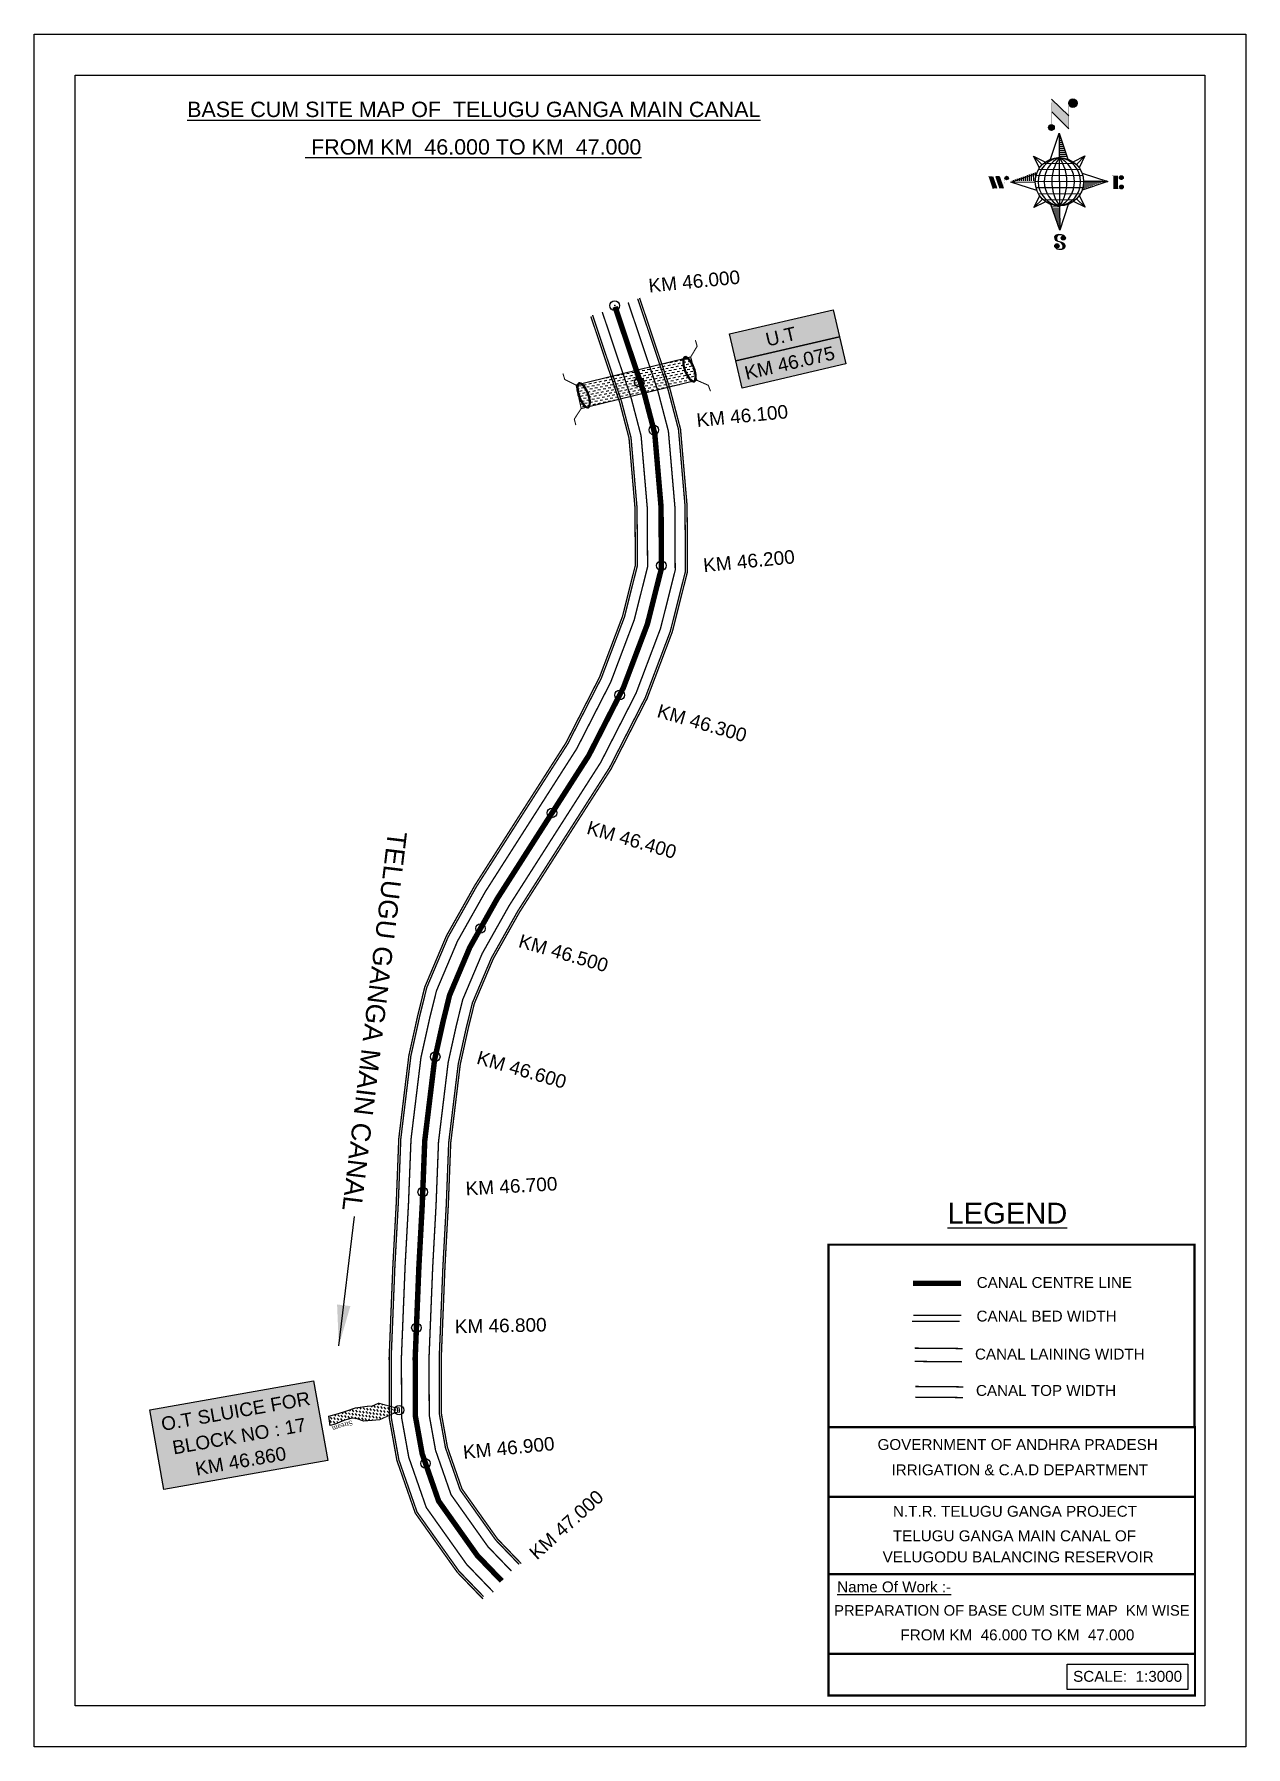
# Model space of a CAD drawing. Header units: inches. Extents: x 264011 to 264902, y 1722184 to 1723444.
import ezdxf

# ---------------------------------------------------------------- set-up
doc = ezdxf.new("R2010")
doc.units = ezdxf.units.IN
doc.header["$MEASUREMENT"] = 0
doc.header["$PDMODE"] = 32
doc.header["$PDSIZE"] = 7
doc.linetypes.add('ACAD_ISO02W100', pattern=[15, 12, -3])
for name, color, linetype in [('AQUADUCT', 1, 'Continuous'), ('bed with', 5, 'Continuous'), ('bord', 1, 'Continuous'), ('cahnige', 7, 'Continuous'), ('canal', 1, 'Continuous'), ('CARTTRACK', 30, 'ACAD_ISO02W100'), ('chainage', 7, 'Continuous'), ('FRAME 025', 7, 'Continuous'), ('laying', 4, 'Continuous'), ('lining', 4, 'Continuous'), ('OT', 7, 'Continuous'), ('STREAM', 4, 'Continuous'), ('Stu coo', 3, 'Continuous'), ('TEXT', 7, 'Continuous'), ('top of bund', 1, 'Continuous'), ('UT', 173, 'ACAD_ISO02W100'), ('V', 6, 'Continuous'), ('ZSTU', 7, 'Continuous')]:
    doc.layers.add(name, color=color, linetype=linetype)
doc.styles.add('5mm', font='times.ttf', dxfattribs={"height": 3})
doc.styles.get("Standard").update_dxf_attribs({"font": 'arial.ttf'})
doc.dimstyles.get("Standard").update_dxf_attribs({"dimtxt": 0.18, "dimasz": 0.18, "dimexe": 0.18, "dimexo": 0.0625, "dimgap": 0.09, "dimtad": 0, "dimtih": 1, "dimtoh": 1, "dimdec": 4, "dimzin": 0, "dimdsep": 46, "dimtxsty": 'Standard', "dimcen": 0.09, "dimadec": 0, "dimazin": 0, "dimtfac": 1, "dimtdec": 4, "dimtofl": 0, "dimtmove": 0, "dimatfit": 3, "dimfxl": 1, "dimtolj": 1, "dimtzin": 0, "dimarcsym": 0})
pattern_1 = [(267.2971131487395, (-8720374.9383359, 50637915.13839893), (10.53672553373347, -0.4974314379093613), [])]
pattern_2 = [(357.2971131487395, (-8720374.9383359, 50637915.13839893), (0.4974314379093601, 10.53672553373348), [])]

# ---------------------------------------------------------------- blocks, each defined once
blk = doc.blocks.new('GGF')
at = {"layer": 'STREAM'}
h = blk.add_hatch(dxfattribs=at)
h.set_pattern_fill('DASH', color=256, scale=10, angle=-6.082734917303942, style=0)
h.set_pattern_definition([(353.9172650826961, (-115347.3726237068, 1016.387648081312), (1.375417949938526, 1.110506849590268), [1.25, -1.25])])
h.paths.add_polyline_path([(406186.8358267642, 1485623.894007653), (406186.3350356966, 1485618.16585714), (406185.8342446289, 1485612.437706626), (406242.6024607782, 1485608.895201602), (406242.8636284556, 1485614.639267362), (406243.1247961327, 1485620.383333121)])
at = {"layer": 'laying', "linetype": 'ByBlock', "extrusion": (0, 0, -1)}
for centre in [(406188.8340515448, 1485618.100544371), (406240.8092758137, 1485614.964376942)]:
    blk.add_ellipse(centre, major_axis=(0.4022038884711088, -6.365555352701567), ratio=0.3887167828476952, dxfattribs=at)
at = {"layer": 'laying', "linetype": 'ByBlock'}
for points in [[(406189.2044231551, 1485612.238788546), (406189.1301593552, 1485612.234096231), (406189.0528622998, 1485612.245618227), (406188.8631006061, 1485612.324588027), (406188.7519765225, 1485612.394145026), (406188.5122836892, 1485612.610022701), (406188.3845252309, 1485612.755754402), (406187.9901122551, 1485613.318903608), (406187.7273521348, 1485613.85898441), (406187.2895556467, 1485615.151754198), (406187.1131680161, 1485615.903753204), (406186.8806331598, 1485617.489787864), (406186.8243655579, 1485618.323341603), (406186.8412834518, 1485619.932858505), (406186.9146281564, 1485620.708349793), (406187.1740924141, 1485622.067517512), (406187.3614922329, 1485622.65073727), (406187.7140922088, 1485623.356040432), (406187.8630650354, 1485623.567618286), (406188.1141012118, 1485623.821781273), (406188.2175726035, 1485623.889167762), (406188.3951326545, 1485623.961233407), (406188.4694103668, 1485623.970225642), (406188.6399464445, 1485623.94807565), (406188.7398646418, 1485623.913414563), (406188.9754422541, 1485623.761023998), (406189.1085637353, 1485623.642922326), (406189.3815283708, 1485623.318037364), (406189.5211763898, 1485623.111945711), (406189.9516964495, 1485622.33059618), (406190.2214699374, 1485621.608086816), (406190.6248590543, 1485619.961048005), (406190.7595287117, 1485619.037350996), (406190.8632364098, 1485617.186895084), (406190.8321935693, 1485616.26108243), (406190.6143732872, 1485614.607066808), (406190.4262052957, 1485613.879561222), (406190.055177624, 1485613.01905299), (406189.9016287614, 1485612.765040143), (406189.6325239488, 1485612.445281366), (406189.5169377527, 1485612.35368761), (406189.3392356181, 1485612.260876767), (406189.2716159608, 1485612.243034084), (406189.2044231551, 1485612.238788546)], [(406241.179647424, 1485609.102621116), (406241.1053836241, 1485609.097928802), (406241.0280865688, 1485609.109450798), (406240.838324875, 1485609.188420597), (406240.7272007914, 1485609.257977597), (406240.4875079581, 1485609.473855271), (406240.3597494998, 1485609.619586973), (406239.965336524, 1485610.182736179), (406239.7025764037, 1485610.722816981), (406239.2647799156, 1485612.015586769), (406239.088392285, 1485612.767585774), (406238.8558574287, 1485614.353620435), (406238.7995898268, 1485615.187174174), (406238.8165077207, 1485616.796691076), (406238.8898524253, 1485617.572182364), (406239.149316683, 1485618.931350083), (406239.3367165019, 1485619.514569841), (406239.6893164777, 1485620.219873002), (406239.8382893043, 1485620.431450857), (406240.0893254807, 1485620.685613844), (406240.1927968724, 1485620.753000333), (406240.3703569234, 1485620.825065977), (406240.4446346357, 1485620.834058213), (406240.6151707135, 1485620.811908221), (406240.7150889107, 1485620.777247134), (406240.950666523, 1485620.624856569), (406241.0837880042, 1485620.506754897), (406241.3567526398, 1485620.181869935), (406241.4964006587, 1485619.975778282), (406241.9269207185, 1485619.194428751), (406242.1966942063, 1485618.471919387), (406242.6000833233, 1485616.824880576), (406242.7347529806, 1485615.901183567), (406242.8384606787, 1485614.050727655), (406242.8074178382, 1485613.124915001), (406242.5895975561, 1485611.470899379), (406242.4014295646, 1485610.743393793), (406242.0304018929, 1485609.882885561), (406241.8768530303, 1485609.628872714), (406241.6077482177, 1485609.309113937), (406241.4921620216, 1485609.21752018), (406241.314459887, 1485609.124709338), (406241.2468402297, 1485609.106866655), (406241.179647424, 1485609.102621116)]]:
    blk.add_open_spline(points, degree=3, knots=[0, 0, 0, 0, 0.1890722348827286, 0.1890722348827286, 0.3781444697654573, 0.3781444697654573, 0.567216704648186, 0.567216704648186, 0.9642381621637766, 0.9642381621637766, 1.361259619679367, 1.361259619679367, 1.758281077194958, 1.758281077194958, 2.155302534710549, 2.155302534710549, 2.552323992226139, 2.552323992226139, 2.807761081817867, 2.807761081817867, 3.012439963152372, 3.012439963152372, 3.217118844486876, 3.217118844486876, 3.421797725821381, 3.421797725821381, 3.626476607155885, 3.626476607155885, 3.831155488490389, 3.831155488490389, 4.280922883927905, 4.280922883927905, 4.730690279365422, 4.730690279365422, 5.180457674802938, 5.180457674802938, 5.630225070240454, 5.630225070240454, 5.896844194109022, 5.896844194109022, 6.112115499412711, 6.112115499412711, 6.283185307179586, 6.283185307179586, 6.283185307179586, 6.283185307179586], dxfattribs=at)
at = {"layer": 'UT', "ltscale": 0.2, "const_width": 0.4999999999999999}
for points in [[(406181.0067191261, 1485605.627956516), (406181.2043290924, 1485608.621441158), (406185.8342446289, 1485612.437706626), (406186.3350356966, 1485618.16585714), (406186.8358267643, 1485623.894007653), (406182.485284513, 1485628.02592998), (406182.4731358847, 1485631.025905382)], [(406186.8358267643, 1485623.894007653), (406243.1247961327, 1485620.383333121)], [(406247.6637609265, 1485627.388723734), (406247.5913202798, 1485624.389598469), (406243.1247961327, 1485620.383333121), (406242.8636284556, 1485614.639267362), (406242.6024607783, 1485608.895201602), (406247.1217425518, 1485604.948545771), (406247.2591485833, 1485601.95169416)], [(406185.8342446289, 1485612.437706626), (406242.6024607783, 1485608.895201602)]]:
    blk.add_lwpolyline(points, dxfattribs=at)
blk = doc.blocks.new('VBVB')
at = {"layer": 'STREAM'}
h = blk.add_hatch(dxfattribs=at)
h.set_pattern_fill('DASH', color=256, scale=10, style=0)
h.set_pattern_definition([(0, (17867.88371487719, -28501.71006121906), (1.25, 1.25), [1.25, -1.25])])
h.paths.add_polyline_path([(380095.9578547815, 1497774.979899091), (380098.8683746898, 1497780.214053723), (380100.4483272064, 1497784.617400714), (380101.7788353608, 1497788.771502249), (380103.7746272102, 1497793.590268896), (380099.5335991489, 1497795.916580957), (380098.452594594, 1497793.507197633), (380097.6210344023, 1497789.602341558), (380096.9557507077, 1497787.691449154), (380095.791578286, 1497784.700503649), (380093.8789543023, 1497782.955785437), (380090.8853257658, 1497780.795647573), (380086.5656440002, 1497773.963976908), (380084.6014813699, 1497765.180921337), (380084.0768038103, 1497764.329620298), (380085.9416349676, 1497763.15133106), (380086.5685083546, 1497763.834778382), (380093.7175540949, 1497769.302057871), (380094.4610701322, 1497772.653587032)])
at = {"layer": 'OT', "const_width": 0.4999999999999999}
blk.add_lwpolyline([(380084.6014813699, 1497765.180921337), (380084.0733134003, 1497764.331791371), (380083.5451454307, 1497763.482661405), (380085.4049872326, 1497762.307524679), (380085.9416349677, 1497763.15133106), (380084.0768038104, 1497764.329620298), (380085.9416349677, 1497763.15133106), (380086.568508355, 1497763.834778382), (380093.717554095, 1497769.302057871), (380086.568508355, 1497763.834778382), (380085.9416349677, 1497763.15133106), (380084.0768038104, 1497764.329620298), (380084.6014813699, 1497765.180921337), (380086.5656440002, 1497773.963976908)], dxfattribs=at)
at = {"layer": 'STREAM'}
blk.add_lwpolyline([(380086.5656440002, 1497773.963976908), (380090.8853257659, 1497780.795647574), (380093.8789543033, 1497782.955785438), (380095.7915782861, 1497784.700503649), (380096.9557507072, 1497787.691449152), (380097.6210344024, 1497789.602341558), (380098.4525945941, 1497793.507197633), (380099.5335991488, 1497795.916580957), (380103.7746272101, 1497793.590268896), (380101.7788353609, 1497788.771502249), (380100.4483272069, 1497784.617400716), (380098.8683746899, 1497780.214053723), (380095.9578547826, 1497774.979899092), (380094.4610701321, 1497772.653587032), (380093.717554095, 1497769.302057871)], dxfattribs=at)
at = {"layer": 'cahnige', "style": '5mm'}
blk.add_text('Stream', height=2.5, rotation=71.17434464616717, dxfattribs=at).set_placement((380095.0016310557, 1497785.493162808))
blk = doc.blocks.new('*X4')
at = {"color": 0, "linetype": 'Continuous'}
for p, q in [((6321.563175437702, 239.2074203663178), (6322.581924588794, 240.2261695174094)), ((6321.571094283617, 239.3921159075293), (6322.524536642279, 240.3455582661906)), ((6321.579013129532, 239.5768114487408), (6322.467148695763, 240.4649470149719)), ((6321.586931975447, 239.7615069899523), (6322.409760749248, 240.5843357637531)), ((6321.594850821361, 239.9462025311638), (6322.352372802732, 240.7037245125344)), ((6321.602769667276, 240.1308980723753), (6322.294984856217, 240.8231132613157)), ((6321.610688513191, 240.3155936135868), (6322.322610836808, 241.0275159372032)), ((6321.618607359106, 240.5002891547983), (6322.339575221931, 241.2212570176224)), ((6321.670405508729, 239.1378737420482), (6322.639312535309, 240.1067807686281)), ((6321.756101028845, 239.046792566867), (6322.694551492757, 239.9852430307802)), ((6321.767025283511, 240.8254837745006), (6322.356539607053, 241.4149980980416)), ((6321.841796548961, 238.9557113916858), (6322.784401525116, 239.8983163678416)), ((6321.927492069076, 238.8646302165046), (6322.874251557474, 239.8113897049031)), ((6322.013187589191, 238.7735490413234), (6322.964101589832, 239.7244630419646)), ((6322.075863133939, 241.3110983202248), (6322.373503992176, 241.6087391784607)), ((6322.098883109306, 238.6824678661422), (6323.053951622191, 239.637536379026)), ((6322.184578629423, 238.591386690961), (6323.143801654548, 239.5506097160875)), ((6322.270274149538, 238.5003055157798), (6323.233651686906, 239.463683053149)), ((6322.405772691616, 238.4590273625623), (6323.316199320379, 239.3694539913255)), ((6322.536564177177, 238.4130421528257), (6323.436926723143, 239.3134046987925)), ((6322.667355662737, 238.3670569430892), (6323.557654125907, 239.2573554062594)), ((6322.798147148297, 238.3210717333527), (6323.67838152867, 239.2013061137264)), ((6322.928938633857, 238.2750865236161), (6323.799108931434, 239.1452568211934)), ((6323.059730119417, 238.2291013138795), (6323.919836334197, 239.0892075286604)), ((6323.190521604977, 238.183116104143), (6324.040563736961, 239.0331582361274)), ((6323.334898284248, 238.1507160881169), (6324.161291139725, 238.9771089435944)), ((6323.500484499982, 238.1395256085544), (6324.282018542488, 238.9210596510615)), ((6323.666070715716, 238.1283351289918), (6324.389078986148, 238.8513433994243)), ((6323.83165693145, 238.1171446494292), (6324.558435473549, 238.8439231915289)), ((6324.097210919775, 238.2059219424567), (6324.727791960951, 238.8365029836336)), ((6324.341779298861, 238.2737136262468), (6324.897148448353, 238.8290827757383)), ((6324.586347677948, 238.341505310037), (6325.066504935754, 238.821662567843)), ((6324.830916057034, 238.4092969938271), (6325.235861423155, 238.8142423599477)), ((6325.075484436121, 238.4770886776172), (6325.405217910557, 238.8068221520524)), ((6325.401209342145, 238.6260368883443), (6325.574574397958, 238.7994019441571))]:
    blk.add_line(p, q, dxfattribs=at)
blk = doc.blocks.new('*X3')
at = {"color": 0, "linetype": 'Continuous'}
for p, q in [((6324.425409812192, 240.3018877878409), (6324.530098087213, 240.4065760628617)), ((6324.560821561592, 240.2605228419445), (6324.762767368324, 240.4624686486762)), ((6324.696233310992, 240.2191578960481), (6324.995436649435, 240.5183612344908)), ((6324.831645060392, 240.1777929501517), (6325.228105930546, 240.5742538203053)), ((6324.967056809793, 240.1364280042552), (6325.451206401633, 240.6205775960956)), ((6325.102468559193, 240.0950630583588), (6325.626700194168, 240.619294693334)), ((6325.231508829004, 240.0473266328736), (6325.802193986703, 240.6180117905725)), ((6325.335045025791, 239.9740861343645), (6325.976788801136, 240.6158299097086)), ((6325.438581222579, 239.9008456358553), (6326.100204563527, 240.5624689768027)), ((6325.542117419366, 239.8276051373462), (6326.223620325917, 240.5091080438968)), ((6325.645653616154, 239.754364638837), (6326.347036088308, 240.455747110991)), ((6325.749189812941, 239.6811241403279), (6326.470451850699, 240.4023861780851)), ((6325.852726009729, 239.6078836418188), (6326.593867613089, 240.3490252451792)), ((6325.951486090436, 239.5298670272285), (6326.71728337548, 240.2956643122733)), ((6326.036566250415, 239.4381704919113), (6326.840699137871, 240.2423033793674)), ((6326.121646410395, 239.346473956594), (6326.964114900262, 240.1889424464615)), ((6326.206726570374, 239.2547774212767), (6327.055858370612, 240.1039092215148)), ((6326.291806730354, 239.1630808859595), (6327.135785134496, 240.0070592901021)), ((6326.376886890333, 239.0713843506422), (6327.21571189838, 239.9102093586895)), ((6326.461967050313, 238.9796878153249), (6327.295638662264, 239.8133594272769)), ((6326.547047210292, 238.8879912800077), (6327.375565426148, 239.7165094958642)), ((6326.632127370272, 238.7962947446904), (6327.455492190032, 239.6196595644516)), ((6326.717207530251, 238.7045982093731), (6327.535418953916, 239.5228096330389)), ((6326.788410008449, 236.4777036487165), (6327.354219516036, 237.0435131563033)), ((6326.792225928501, 238.6028399123283), (6327.6153457178, 239.4259597016263)), ((6326.838137672734, 238.4719749612643), (6327.695272481684, 239.3291097702136)), ((6326.884049416966, 238.3411100102004), (6327.775199245568, 239.2322598388009)), ((6326.916746160023, 236.7828164955863), (6327.582476853365, 237.4485471889285)), ((6326.9299611612, 238.2102450591364), (6327.853734496604, 239.1340183945408)), ((6326.975872905432, 238.0793801080725), (6327.849127438164, 238.952634640804)), ((6327.003134980726, 237.9298654880686), (6327.844520379724, 238.7712508870673)), ((6327.012515933215, 237.7624697452613), (6327.839913321284, 238.5898671333306)), ((6327.021896885704, 237.5950740024541), (6327.835306262844, 238.4084833795939)), ((6327.031277838193, 237.4276782596467), (6327.830699204404, 238.2270996258572)), ((6327.040658790683, 237.2602825168395), (6327.826092145964, 238.0457158721205)), ((6327.045082311595, 237.087929342456), (6327.810734190693, 237.8535812215537))]:
    blk.add_line(p, q, dxfattribs=at)
blk = doc.blocks.new('H')
at = {"layer": 'bord', "extrusion": (0.0004278845142637609, 0.00479197890903182, 0.9999884268595202)}
h = blk.add_hatch(dxfattribs=at)
h.set_pattern_fill('LINE', color=8, scale=84.38768555040302, angle=-2.702886851260515, style=0)
h.set_pattern_definition(pattern_2)
h.paths.add_polyline_path([(-492.4668010775931, 785.5898788240738, -0.090992046448718), (-447.9625593584497, 775.2324968557805), (-486.4976985411486, 912.0312741750386)])
h = blk.add_hatch(dxfattribs=at)
h.set_pattern_fill('LINE', color=8, scale=84.38768555040302, angle=-92.70288685126052, style=0)
h.set_pattern_definition(pattern_1)
h.paths.add_polyline_path([(-624.8772989658173, 665.1175860036165, -0.09099204644210665), (-614.5199170010164, 709.6218277204316), (-751.3186943142209, 671.0866885515861)])
h = blk.add_hatch(dxfattribs=at)
h.set_pattern_fill('LINE', color=8, scale=84.38768555040302, angle=-92.70288685126052, style=0)
h.set_pattern_definition(pattern_1)
h.paths.add_polyline_path([(-245.5531129193259, 647.210278397426), (-371.9945082624909, 653.17938094493, -0.09099204644878103), (-382.3518902289215, 608.6751392250881)])
h = blk.add_hatch(dxfattribs=at)
h.set_pattern_fill('LINE', color=8, scale=84.38768555040302, angle=-2.702886851260515, style=0)
h.set_pattern_definition(pattern_2)
h.paths.add_polyline_path([(-504.4050061509479, 532.7070881242398, -0.090992046448718), (-548.909247870557, 543.064470092766), (-510.3741086877417, 406.2656927765347)])
at = {"layer": 'bord', "extrusion": (0.0004278845142637604, 0.00479197890903182, 0.9999884268595203)}
for p, q in [((-516.2384251924814, 1087.08582315594, -1217.145331720205), (-431.5311611755169, 993.9857607749291, -1216.735438367611)), ((-519.3860571105615, 1020.408509141766, -1216.824464901347), (-434.678793075087, 927.3084467682056, -1216.414571548796)), ((-538.2690597721958, 773.6536562892143, -1215.633927328097), (-487.0181812191731, 906.212239655666, -1216.291082326422)), ((-487.0181812191731, 906.212239655666, -1216.291082326422), (-492.9870239489828, 779.7722960542887, -1215.682623766277)), ((-487.0181812191731, 906.212239655666, -1216.291082326422), (-448.4827650671941, 769.4150330077391, -1215.652034309381)), ((-626.736305744329, 793.7732813858893, -1215.692487060367), (-566.811349663476, 760.1895317081362, -1215.557193835181)), ((-626.736305744329, 793.7732813858893, -1215.692487060367), (-584.1428260545363, 746.9596384149045, -1215.486379775655)), ((-598.946746484784, 730.9517588270828, -1215.4033350249), (-626.736305744329, 793.7732813858893, -1215.692487060367)), ((-421.3357812265749, 753.3219341966324, -1215.586531535218), (-358.5136001041974, 781.1110481221694, -1215.746578873753)), ((-358.5136001041974, 781.1110481221694, -1215.746578873753), (-405.3276889660046, 738.5181495659053, -1215.522440984547)), ((-358.5136001041974, 781.1110481221694, -1215.746578873753), (-392.0976094479556, 721.1868434431963, -1215.445049781629)), ((-864.6667208376457, 700.9117660832126, -1215.145683569252), (-846.8602190883248, 637.7003116968554, -1214.850391321915)), ((-846.885899517627, 700.0723706756253, -1215.149269383754), (-829.079397758178, 636.8609162860084, -1214.853977136408)), ((-829.1050781964441, 699.2329752675723, -1215.152855198257), (-811.2985764592304, 636.0215208844747, -1214.857562950931)), ((-829.1050781964441, 699.2329752675723, -1215.152855198257), (-811.3242568973801, 698.393579858588, -1215.156441012743)), ((-811.3242568973801, 698.393579858588, -1215.156441012743), (-793.5177551378147, 635.1821254740935, -1214.861148765422)), ((-751.8386587080895, 665.2704204607289, -1215.023166955395), (-615.0399729244527, 703.8051171880215, -1215.266361263119)), ((-751.8386587080895, 665.2704204607289, -1215.023166955395), (-625.3972626964678, 659.3013864478562, -1215.048666080719)), ((-619.2784603905748, 614.0198538512923, -1214.834293591338), (-751.8386587080895, 665.2704204607289, -1215.023166955395)), ((-246.0730746499612, 641.3942844460253, -1215.12516345687), (-382.8717604242847, 602.859587718267, -1214.881969149149)), ((-378.6332729603746, 692.6448510554619, -1215.314036820931), (-246.0730746499612, 641.3942844460253, -1215.12516345687)), ((-372.5144706616993, 647.363318458898, -1215.099664331546), (-246.0730746499612, 641.3942844460253, -1215.12516345687)), ((-213.4791469212505, 669.2951450282708, -1215.272811938016), (-216.710715676134, 600.8397693103179, -1214.943388670676)), ((-197.1518122339039, 599.9164343632292, -1214.947333066632), (-193.9202434780891, 668.3718100786209, -1215.276756333961)), ((-639.398133254319, 525.5536567845847, -1214.401751538512), (-605.8141239105607, 585.4778614635579, -1214.703280630637)), ((-639.398133254319, 525.5536567845847, -1214.401751538512), (-592.5840443923953, 568.1465553403832, -1214.625889427719)), ((-576.5759521321743, 553.3427707091905, -1214.561798877043), (-639.398133254319, 525.5536567845847, -1214.401751538512)), ((-510.8935521394596, 400.4524652508553, -1213.857248085843), (-549.4289682914387, 537.2496718976181, -1214.496296102879)), ((-371.1754276144202, 512.8914235194679, -1214.455843351893), (-431.1003836950404, 546.475173198618, -1214.591136577086)), ((-371.1754276144202, 512.8914235194679, -1214.455843351893), (-413.7689073036308, 559.7050664918497, -1214.661950636613)), ((-398.9649868734996, 575.7129460782744, -1214.74499538736), (-371.1754276144202, 512.8914235194679, -1214.455843351893)), ((-459.6426735860878, 533.0110486173071, -1214.514403084168), (-510.8935521394596, 400.4524652508553, -1213.857248085843)), ((-504.9247094094171, 526.8924088519998, -1214.465706645989), (-510.8935521394596, 400.4524652508553, -1213.857248085843))]:
    blk.add_line(p, q, dxfattribs=at)
at = {"layer": 'bord', "color": 8, "linetype": 'ByBlock', "extrusion": (0.0004278845142637604, 0.00479197890903182, 0.9999884268595203)}
for p, q in [((-386.4701403837535, 711.3830894059502, -1215.400477790083), (-605.4730712235323, 721.7215742594562, -1215.35631111762)), ((-410.8462962137419, 744.2142448802479, -1215.547375515144), (-578.1125475389999, 752.110393114388, -1215.51364266185)), ((-492.9872379411827, 779.772306161467, -1215.682623723144), (-504.9247094094171, 526.8924088519998, -1214.465706645989)), ((-372.5145726100891, 647.3634304928128, -1215.099664824794), (-625.3973747401615, 659.3012845208868, -1215.048665544341)), ((-378.0217974673142, 615.9429816137999, -1214.946740470406), (-622.87451776542, 627.5017590741627, -1214.897360629442)), ((-375.037429585529, 679.1629559395369, -1215.250969739694), (-619.8901498829364, 690.7217333998997, -1215.201589898729)), ((-392.4388761268347, 584.9431407540105, -1214.792019251512), (-611.441806967312, 595.2816256079823, -1214.747852579053)), ((-419.7993998112506, 554.5543218990788, -1214.634687707282), (-587.06565113744, 562.4504701336846, -1214.600954853988))]:
    blk.add_line(p, q, dxfattribs=at)
at = {"layer": 'bord', "extrusion": (0.0004278845142637604, 0.00479197890903182, 0.9999884268595203)}
for points, const_width, elevation in [([(-522.0131121619479, 959.550775259228), (-515.7175743466119, 1092.906934415961)], 1.60540055982536, -1212.142843617219), ([(-434.158262363472, 933.1277235058805), (-427.8627245295095, 1066.483882669366)], 1.60540055982536, -1212.142843617219), ([(-870.0736340994383, 707.00824508073), (-846.3658724653925, 705.889038352192)], 0.6421602239301444, -1212.142843617219), ([(-828.5594987093612, 642.6768581911618), (-855.2307305332708, 643.935965762368)], 0.6421602239301444, -1212.142843617219), ([(-828.5594987093612, 642.676858191162), (-820.953748198869, 677.9586989512691)], 0.6421602239301444, -1212.142843617223), ([(-810.7786774830411, 641.8374531447001), (-784.1074456587239, 640.5783455765209)], 0.6421602239301444, -1212.142843617222), ([(-792.9978562549747, 640.9980480956772), (-781.589230506466, 693.9208092413096)], 0.6421602239301444, -1212.142843617218), ([(-222.7385766651839, 675.5731321041832), (-173.8413183107752, 673.2647682324088)], 0.7063762463231584, -1212.142843617221), ([(-194.785239975681, 644.8497587676384), (-185.0057882997701, 644.3880859934699)], 0.7063762463231584, -1212.14284361722), ([(-177.0730277270245, 604.8086065300355), (-225.9702860934822, 607.1169704015771)], 0.7063762463231584, -1212.142843617222)]:
    blk.add_lwpolyline(points, dxfattribs=dict(at, const_width=const_width, elevation=elevation))
for points, const_width, elevation in [([(-413.6616245851993, 1073.140134249887, 1), (-397.6117714248124, 1057.729118476532, 1)], 22.25077962579039, -1212.14284361722), ([(-530.3419430367337, 949.5474510251247, 1), (-519.6420409089901, 939.2734405104861, 1)], 14.83385308386026, -1212.142843617223), ([(-775.9087905502321, 696.5833098740303, 1), (-769.4888492682775, 690.418903565154, 1)], 8.900311850316152, -1212.142843617216), ([(-177.8339587833615, 666.8757400336997, 1), (-170.7720233739972, 660.0948930920731, 1)], 9.790343035347762, -1212.142843617223), ([(-180.1423226412179, 617.9784816729323, 1), (-173.0803872516442, 611.1976347345654, 1)], 9.790343035347762, -1212.142843617219), ([(-489.8397168474219, 361.7280028313068, 1), (-498.0671858660056, 369.1142257457323, 1)], 11.05656073458609, -1212.142843617215), ([(-525.1949096693778, 321.5505605205689, 1), (-533.4223786795214, 328.9367834347616, 1)], 11.05656073458609, -1212.142843617218)]:
    blk.add_lwpolyline(points, format="xyb", close=True, dxfattribs=dict(at, const_width=const_width, elevation=elevation))
for points, elevation in [([(-537.0436544864716, 317.3909783906986), (-530.686771839954, 310.4778530870033), (-519.7848077441001, 306.8033377354246), (-504.8555995545785, 306.8996049665207), (-493.8614930827366, 309.9751672386152), (-486.3299612487816, 317.6739007300386), (-486.5193926708707, 325.7780890813514), (-490.6180678635317, 333.2605072774198), (-493.5031616341619, 336.2254691210802), (-502.816804350885, 340.8534958871466), (-522.4580017436219, 347.2728260433129), (-530.4257294404489, 351.5824209563287), (-533.6858260648524, 354.5525017987891), (-537.4013079778782, 362.629807892173), (-536.9549017110166, 373.3508360361672), (-530.0284934418471, 380.6827556172281), (-520.0052991440441, 384.0716307398478), (-503.5000552259427, 384.2213990291513), (-492.5323047870551, 379.8708521119993), (-487.1463343054379, 373.2710396641844)], -1212.142843617219), ([(-522.4539065143929, 347.5728294925347), (-526.1949835211592, 353.7751140225195), (-527.7518298353394, 360.6227161141025), (-527.9156661629893, 370.6019260344024), (-525.8991041315983, 375.4503632916039), (-521.3202371541029, 381.1640017041664), (-514.5251386848048, 384.3718976443916)], -1212.142843617221), ([(-504.8555995545785, 306.8996049665207), (-499.0047943263154, 312.3708361831504), (-496.9585419834797, 319.3942984564654), (-497.4612851235933, 326.5275708001649), (-501.2415295758961, 335.3559093211365), (-509.2361390522836, 343.1915685721062)], -1212.142843617219)]:
    blk.add_lwpolyline(points, dxfattribs=dict(at, elevation=elevation))
for centre, radius in [((-405.6366979898718, 1065.434626361347, -1212.142843617228), 22.25077962579068), ((-524.9919919744626, 944.4104457636145, -1212.142843617225), 14.83385308386045), ((-498.4359036135794, 659.1484834742021, -1212.142843617229), 126.5822129822759), ((-772.6988199003781, 693.5011067149355, -1212.142843617225), 8.900311850316273), ((-174.3029910778062, 663.4853165630027, -1212.142843617225), 9.7903430353479), ((-176.6113549475952, 614.5880582008385, -1212.142843617227), 9.7903430353479), ((-493.9534513636986, 365.4211142832808, -1212.142843617226), 11.05656073458623), ((-529.3086441806488, 325.2436719765011, -1212.142843617227), 11.05656073458623)]:
    blk.add_circle(centre, radius, dxfattribs=at)
at = {"layer": 'bord', "color": 8, "linetype": 'ByBlock', "extrusion": (0.0004278845142637604, 0.00479197890903182, 0.9999884268595203)}
for centre, radius, start, end in [((-481.5018944916621, 658.3490694805806, -1212.142843617225), 127.7124113124745, 94.925359787212, 259.6690604518324), ((-436.7958279077627, 656.2386032006533, -1212.142843617224), 140.8227119427793, 113.2864437035868, 241.3079765329169), ((-315.8862391595549, 650.5307512261786, -1212.142843617227), 222.3100112361417, 142.5891607921548, 212.0052594442485), ((-560.0761933124097, 662.0583738566748, -1212.142843617224), 140.8227119427793, 293.2864437035868, 61.30797653291689), ((-680.9857820597445, 667.7662258302183, -1212.142843617228), 222.3100112361417, 322.5891607921548, 32.00525944424854), ((-515.3701267285685, 659.9479075753505, -1212.142843617227), 127.7124113124745, 274.925359787212, 79.66906045183244)]:
    blk.add_arc(centre, radius, start, end, dxfattribs=at)
at = {"layer": 'bord', "extrusion": (0.0004278845142637604, 0.00479197890903182, 0.9999884268595203)}
for points in [[(-515.7175743148887, 1092.906934417125, -1212.142843617227), (-431.0104934413977, 999.8058030862261, -1212.142843617227), (-518.8653432401063, 1026.22885483189, -1212.142843617227), (-434.1582623484545, 933.1277235084416, -1212.142843617227)], [(-864.1466936911305, 706.7284433981881, -1212.142843617225), (-846.3658724649268, 705.889038353589, -1212.142843617225), (-846.34031992468, 643.5162632348297, -1212.142843617225), (-828.5594986876497, 642.6768581867381, -1212.142843617225)], [(-828.5850512369768, 705.049633307593, -1212.142843617229), (-810.804230031204, 704.2102282608984, -1212.142843617229), (-810.778677482168, 641.8374531481927, -1212.142843617229), (-792.9978562541016, 640.9980480994025, -1212.142843617229)], [(-193.4002216503151, 674.1881137788835, -1212.142843617225), (-196.6319310673212, 605.7319520774413, -1212.142843617225), (-212.9591249906118, 675.1114593302475, -1212.142843617225), (-216.1908344065701, 606.6552976257785, -1212.142843617225)]]:
    blk.add_solid(points, dxfattribs=at)
at = {"layer": 'bord', "extrusion": (0.0004278845142637604, 0.00479197890903182, 0.9999884268595203), "xscale": 7.977342409717546, "yscale": 7.977342408231451, "zscale": 7.977342408476333, "rotation": 138.0840426661453}
for name, p in [('*X3', (38300.50170925955, -31929.38484708802, -1212.14284361722)), ('*X4', (38314.39702652739, -31950.87734303279, -1212.142843617221))]:
    blk.add_blockref(name, p, dxfattribs=at)

msp = doc.modelspace()

# ---------------------------------------------------------------- hatches: boundary and pattern name
at = {"layer": 'V'}
msp.add_hatch(color=2, dxfattribs=at).paths.add_polyline_path([(264095.7599268137, 1722431.806648613), (264216.1994897551, 1722453.082650224), (264226.5399060646, 1722394.547440285), (264106.1003431232, 1722373.271438674)])
at = {"layer": 'ZSTU'}
h = msp.add_hatch(color=135, dxfattribs=at)
h.set_gradient(color1=(141, 177, 78), color2=(107, 135, 59), one_color=1, tint=0.3799999952316284, name='CYLINDER')
h.paths.add_polyline_path([(264522.0595391358, 1723223.436405018), (264526.7050459124, 1723203.506148947), (264602.9225185167, 1723221.312683275), (264598.2770117404, 1723241.242939346)])
h.paths.add_polyline_path([(264548.1661592672, 1723210.893216659), (264575.0346064888, 1723217.15593367), (264571.5714919887, 1723232.013464196), (264544.7030447671, 1723225.750747185)], flags=24)
h = msp.add_hatch(color=252, dxfattribs=at)
h.set_gradient(color1=(167, 88, 159), color2=(127, 67, 121), one_color=1, tint=0.3799999952316284, name='CYLINDER')
h.paths.add_polyline_path([(264607.5680252919, 1723201.382427205), (264602.9225185167, 1723221.312683275), (264526.7050459124, 1723203.506148947), (264531.3505526884, 1723183.575892877)])
h.paths.add_polyline_path([(264532.6647607147, 1723186.315379888), (264603.4381572969, 1723202.811820901), (264599.9611067222, 1723217.729140282), (264529.1877101401, 1723201.232699268)], flags=24)

# ---------------------------------------------------------------- linework, layer by layer
at = {"linetype": 'ByBlock'}
for points in [[(264010.7490661494, 1722183.904634615), (264010.7490661494, 1723443.904634615), (264901.7490661494, 1723443.904634615), (264901.7490661494, 1722183.904634615)], [(264871.7490661494, 1723413.904634615), (264871.7490661494, 1722213.904634615), (264040.7490661494, 1722213.904634615), (264040.7490661494, 1723413.904634615)]]:
    msp.add_lwpolyline(points, close=True, dxfattribs=at)
for p in [(264437.6263280571, 1723244.214488262), (264466.4055354992, 1723152.753958515), (264471.9634069036, 1723052.908527646), (264441.27507273, 1722957.733813852), (264391.5393260177, 1722870.979243373), (264338.9035686814, 1722785.952911866), (264305.6850790968, 1722691.631482966), (264296.4711909392, 1722592.056866396), (264291.8145249258, 1722492.165347929), (264298.4945102995, 1722392.388708401)]:
    msp.add_point(p)
at = {"color": 2}
for p in [(264455.6154435739, 1723187.872516505), (264279.0554435739, 1722431.582516505)]:
    msp.add_point(p, dxfattribs=at)
at = {"layer": 'bed with', "const_width": 1}
for points in [[(264428.5057685923, 1723239.490057437), (264449.8406569028, 1723175.950443952), (264457.0557443657, 1723148.390766608), (264461.5926935257, 1723095.518610265), (264461.8179293746, 1723052.008627007), (264451.9656191679, 1723012.872742866), (264434.7211375512, 1722967.219665691), (264409.7450077662, 1722918.287801116), (264372.5864362885, 1722860.181859435), (264342.4778683644, 1722813.000519831), (264321.9493691295, 1722776.521856472), (264306.5529438311, 1722740.104405044), (264301.5084341459, 1722719.676389564), (264295.1471976094, 1722690.994648526), (264287.8193550782, 1722630.692737932), (264285.9761605256, 1722583.40220753), (264283.4995577799, 1722537.766527627), (264280.7716410774, 1722470.281725256), (264280.9449915912, 1722425.984001668), (264286.1926827428, 1722396.849719574), (264299.0290589955, 1722359.995528581), (264328.7414277273, 1722318.123446078), (264348.3853132615, 1722297.711781024)], [(264447.5303463273, 1723246.605620269), (264469.3042302449, 1723181.758589057), (264477.1331427819, 1723151.854266401), (264481.888193622, 1723096.440422744), (264482.130957773, 1723049.544406002), (264471.3672679799, 1723006.788290144), (264453.3137495964, 1722958.993367318), (264427.3778793815, 1722908.181231894), (264389.6884508591, 1722849.245173574), (264359.8930187833, 1722802.554513178), (264340.2015180182, 1722767.563176538), (264325.8759433166, 1722733.678627965), (264321.2744530019, 1722715.044643446), (264315.1796895383, 1722687.564384483), (264308.0715320695, 1722629.070295078), (264306.2547266221, 1722582.45682548), (264303.7773293678, 1722536.806505383), (264301.0732460702, 1722469.911307753), (264301.2378955565, 1722427.837031342), (264305.8882044049, 1722402.019313435), (264317.2518281522, 1722369.393504428), (264344.4194594204, 1722331.107586932), (264361.6498413886, 1722313.203757017)], [(264691.3433190805, 1722496.813132279), (264689.2879987035, 1722496.840690774), (264656.4956638291, 1722496.817671388), (264656.2592104702, 1722496.826838633)], [(264692.4637732355, 1722501.218390198), (264689.3160778313, 1722501.260595661), (264657.1568370734, 1722501.238020692)]]:
    msp.add_lwpolyline(points, dxfattribs=at)
at = {"layer": 'canal', "color": 6, "const_width": 4}
for points in [[(264692.307105533, 1722524.835075394), (264689.7055976419, 1722524.869957373), (264657.1106334063, 1722524.847076536)], [(264657.1106334063, 1722524.847076536), (264692.307105533, 1722524.835075394)]]:
    msp.add_lwpolyline(points, dxfattribs=at)
at = {"layer": 'FRAME 025', "lineweight": -3, "const_width": 1.636994106223717}
for points in [[(264594.9497981077, 1722553.307394149), (264864.0579632822, 1722553.307394149), (264864.0579632822, 1722419.07904022), (264594.9497981077, 1722419.07904022)], [(264594.9497981078, 1722419.07904022), (264864.4234985081, 1722419.07904022), (264864.4234985081, 1722221.533140451), (264594.9497981078, 1722221.533140451)]]:
    msp.add_lwpolyline(points, close=True, dxfattribs=at)
for points in [[(264594.9497981078, 1722367.78879818), (264864.4234985081, 1722367.78879818)], [(264594.9497981078, 1722310.925003269), (264864.4234985081, 1722310.925003269)], [(264594.9497981078, 1722252.294500143), (264864.4234985081, 1722252.294500143)]]:
    msp.add_lwpolyline(points, dxfattribs=at)
at = {"layer": 'lining', "const_width": 1}
for points in [[(264454.5273619905, 1723249.32913794), (264476.4952056179, 1723183.904455474), (264484.5509008175, 1723153.133884552), (264489.386531096, 1723096.780993857), (264489.6357712206, 1723048.633979523), (264478.5353648314, 1723004.54033963), (264460.182941239, 1722955.954094521), (264433.8924871209, 1722904.447277748), (264396.0069291487, 1722845.204526088), (264366.3271876576, 1722798.695151115), (264346.9449227797, 1722764.253319419), (264333.0149825354, 1722731.304572395), (264328.5771693281, 1722713.333407196), (264322.5808565069, 1722686.29704555), (264315.5538634702, 1722628.470870378), (264313.7468076923, 1722582.107546397), (264311.2691169002, 1722536.451817361), (264308.5738390479, 1722469.774453996), (264308.7352738688, 1722428.521648216), (264313.1648749697, 1722403.929261906), (264323.984378333, 1722372.865662993), (264350.2118356621, 1722335.904683307), (264367.3081529424, 1722318.140157986)], [(264421.3219335633, 1723237.322925631), (264442.6496815298, 1723173.804577535), (264449.6379863301, 1723147.111148458), (264454.0943560517, 1723095.178039152), (264454.313115927, 1723052.919053487), (264444.7975223163, 1723015.12069338), (264427.8519459087, 1722970.258938489), (264403.2304000268, 1722922.021755262), (264366.2679579989, 1722864.222506921), (264336.0436994901, 1722816.859881895), (264315.205964368, 1722779.831713591), (264299.4139046122, 1722742.478460615), (264294.2057178196, 1722721.387625814), (264287.7460306408, 1722692.261987459), (264280.3370236774, 1722631.292162632), (264278.4840794554, 1722583.751486612), (264276.0077702475, 1722538.121215649), (264273.2710480997, 1722470.418579013), (264273.4476132789, 1722425.299384794), (264278.9160121779, 1722394.939771103), (264292.2965088147, 1722356.523370016), (264322.9490514856, 1722313.326349703), (264341.2334663637, 1722294.327290095)], [(264658.1777954661, 1722477.18137653), (264682.885670542, 1722476.997039748), (264693.5659469555, 1722476.874401064)], [(264658.1397494425, 1722467.418529138), (264684.9910615034, 1722467.213511609), (264693.0338296575, 1722467.121093611)]]:
    msp.add_lwpolyline(points, dxfattribs=at)
at = {"layer": 'top of bund', "const_width": 1}
for points in [[(264455.9220369715, 1723249.887922866), (264477.9334006924, 1723184.333628757), (264486.0344524246, 1723153.389808182), (264490.8861985908, 1723096.849108079), (264491.1367339102, 1723048.451894227), (264479.9689842018, 1723004.090749528), (264461.5567795673, 1722955.346239961), (264435.1954086692, 1722903.700486919), (264397.2706248066, 1722844.396396591), (264367.6140214332, 1722797.923278704), (264348.2936037323, 1722763.591347995), (264334.442790379, 1722730.82976128), (264330.0377125937, 1722712.991159948), (264324.0610899007, 1722686.043577763), (264317.0503297503, 1722628.350985437), (264315.2452239064, 1722582.03769058), (264312.7674744067, 1722536.380879756), (264310.0739576434, 1722469.747083245), (264310.2347495313, 1722428.658571591), (264314.6202090826, 1722404.3112516), (264325.3308883693, 1722373.560094706), (264351.3703109097, 1722336.864102583), (264368.89834622, 1722318.650985571)], [(264420.0850232364, 1723236.294285648), (264441.2114864553, 1723173.375404252), (264448.154434723, 1723146.855224828), (264452.5946885569, 1723095.10992493), (264452.8121532375, 1723053.101138783), (264443.3639029459, 1723015.570283482), (264426.4781075804, 1722970.866793049), (264401.9274784785, 1722922.76854609), (264365.004262341, 1722865.030636418), (264334.7568657144, 1722817.631754306), (264313.8572834154, 1722780.493685014), (264297.9860967686, 1722742.95327173), (264292.7451745541, 1722721.729873062), (264286.2657972469, 1722692.515455246), (264278.8405573973, 1722631.412047572), (264276.9856632414, 1722583.82134243), (264274.509412741, 1722538.192153254), (264271.7709295042, 1722470.445949765), (264271.9481376164, 1722425.162461419), (264277.4606780651, 1722394.557781409), (264290.9499987784, 1722355.828938303), (264321.7905762381, 1722312.366930427), (264340.7302509677, 1722292.687000195)], [(264658.7037029357, 1722448.973341965), (264683.2861689553, 1722448.793433341), (264694.1231016836, 1722448.669001081)], [(264693.69451761, 1722440.814233493), (264685.7790071035, 1722440.905193047), (264658.8456129311, 1722441.1076347)]]:
    msp.add_lwpolyline(points, dxfattribs=at)
at = {"layer": 'V', "color": 6, "const_width": 4}
msp.add_lwpolyline([(264437.9179536121, 1723243.345968362), (264459.5724435739, 1723178.854516505), (264467.0944435738, 1723150.122516505), (264471.7404435739, 1723095.979516505), (264471.9744435739, 1723050.776516505), (264461.6664435739, 1723009.830516505), (264444.0174435738, 1722963.106516505), (264418.5614435739, 1722913.234516505), (264381.1374435738, 1722854.713516505), (264351.1854435739, 1722807.777516505), (264331.0754435739, 1722772.042516505), (264316.2144435738, 1722736.891516505), (264311.3914435739, 1722717.360516505), (264305.1634435739, 1722689.279516505), (264297.9454435739, 1722629.881516505), (264296.1154435739, 1722582.929516505), (264293.6384435738, 1722537.286516505), (264290.9224435738, 1722470.096516505), (264291.0914435738, 1722426.910516505), (264296.0404435738, 1722399.434516505), (264308.1404435738, 1722364.694516505), (264336.5804435739, 1722324.615516505), (264354.5697024022, 1722305.923149095)], dxfattribs=at)
at = {"layer": 'V', "color": 2}
msp.add_lwpolyline([(264095.7599268137, 1722431.806648613), (264216.1994897551, 1722453.082650224), (264226.5399060646, 1722394.547440285), (264106.1003431232, 1722373.271438674)], close=True, dxfattribs=at)
at = {"layer": 'V', "color": 0}
msp.add_lwpolyline([(264770.449168499, 1722244.672624071), (264859.1593028731, 1722244.672624071), (264859.1593028731, 1722225.920147768), (264770.449168499, 1722225.920147768)], close=True, dxfattribs=at)
at = {"layer": 'ZSTU', "color": 135}
msp.add_lwpolyline([(264522.0595391358, 1723223.436405018), (264598.2770117405, 1723241.242939345), (264602.9225185167, 1723221.312683275), (264526.7050459124, 1723203.506148947)], close=True, dxfattribs=at)
at = {"layer": 'ZSTU', "color": 252}
msp.add_lwpolyline([(264526.7050459124, 1723203.506148947), (264602.9225185167, 1723221.312683275), (264607.5680252919, 1723201.382427205), (264531.3505526884, 1723183.575892877)], close=True, dxfattribs=at)

# ---------------------------------------------------------------- block references
at = {"layer": 'AQUADUCT', "color": 1, "xscale": 0.140803918402917, "yscale": 0.1408039184752852, "zscale": 0.1408039184379445, "rotation": 3.078330572958626}
msp.add_blockref('H', (264839.8119450337, 1723247.275318119, 170.8847861942989), dxfattribs=at)
at = {"layer": 'CARTTRACK', "color": 3, "xscale": 1.439622272750784, "yscale": 1.439622273668647, "zscale": 1.439622273616309, "rotation": 127.1411116354992}
msp.add_blockref('VBVB', (2313481.569884728, 2588126.658944658), dxfattribs=at)
at = {"layer": 'laying', "color": 6, "linetype": 'ByBlock', "xscale": 1.539389527232184, "yscale": 1.539389526937157, "zscale": 1.539389526941385, "rotation": 17.33054197609681}
msp.add_blockref('GGF', (348762.2711839532, -646205.957222081), dxfattribs=at)

# ---------------------------------------------------------------- texts
at = {"layer": 'chainage', "color": 0}
for s, height, rotation, p in [('KM 46.000', 9.999999999999988, 5.587166682703308, (264463.0144313222, 1723253.866494492)), ('KM 46.100', 9.999999999999988, 5.587166682703308, (264498.3017293379, 1723154.880983209)), ('KM 46.200', 9.999999999999988, 5.587166682703308, (264503.237873698, 1723048.114086257)), ('KM 46.300', 9.999999999999988, 343.873949891297, (264468.060159295, 1722941.679335369)), ('KM 46.400', 9.999999999999988, 343.873949891297, (264416.3427318369, 1722855.808409595)), ('KM 46.500', 9.999999999999988, 343.873949891297, (264366.1624078703, 1722772.417319008)), ('KM 46.600', 9.999999999999988, 343.873949891297, (264335.399550863, 1722686.68106624)), ('KM 46.700', 9.999999999999988, 3.234496405569787, (264328.2708394409, 1722589.51379795)), ('KM 46.800', 9.999999999999986, 1.169938360202423, (264320.1246027411, 1722488.127185952)), ('KM 46.900', 9.999999999999988, 5.587166682703308, (264326.5720928885, 1722395.614657577)), ('KM 47.000', 9.999999999999986, 42.23738591788391, (264380.4153065367, 1722320.879852634))]:
    msp.add_text(s, height=height, rotation=rotation, dxfattribs=at).set_placement(p)
at = {"layer": 'chainage', "color": 1}
msp.add_text('TELUGU GANGA MAIN CANAL', height=14.04243867787395, rotation=263.1025289691385, dxfattribs=at).set_placement((264270.9886276656, 1722858.064907771))
at = {"layer": 'chainage', "color": 0}
for s, height, p in [('%%ULEGEND', 15.33694249980499, (264682.3998415756, 1722568.852100878)), ('CANAL CENTRE LINE', 8, (264703.8765763625, 1722521.490344842)), ('CANAL BED WIDTH', 8, (264703.7470310744, 1722496.771289257)), ('CANAL LAINING WIDTH', 8, (264702.6227059191, 1722468.827593796)), ('CANAL TOP WIDTH', 8, (264703.3376039909, 1722442.042411844)), ('GOVERNMENT OF ANDHRA PRADESH ', 8, (264630.9577727156, 1722402.284695161)), ('IRRIGATION & C.A.D DEPARTMENT', 8, (264641.1990474401, 1722383.643100757)), ('N.T.R. TELUGU GANGA PROJECT', 8, (264642.3117774924, 1722353.129697046)), ('TELUGU GANGA MAIN CANAL OF', 8, (264642.2406075501, 1722335.099490866)), (' VELUGODU BALANCING RESERVOIR', 8, (264631.619093415, 1722319.579586137)), ('%%UName Of Work :-', 8, (264601.257916082, 1722297.523800464)), ('PREPARATION OF BASE CUM SITE MAP  KM WISE', 7.742718181745905, (264599.0685835687, 1722280.341011903)), (' FROM KM  46.000 TO KM  47.000', 8, (264644.7259578932, 1722262.202007238)), ('SCALE:  1:3000', 8, (264774.8110180802, 1722231.707704351))]:
    msp.add_text(s, height=height, dxfattribs=at).set_placement(p)
at = {"layer": 'Stu coo', "color": 0}
for s, p in [('U.T', (264550.0265172869, 1723214.11273765)), ('KM 46.075', (264534.5327608646, 1723189.547188367))]:
    msp.add_text(s, height=9.999999999999995, rotation=13.12069967480361, dxfattribs=at).set_placement(p)
at = {"layer": 'Stu coo', "color": 1}
for s, p in [('O.T SLUICE FOR ', (264105.0714540029, 1722416.230792996)), (' BLOCK NO : 17', (264109.5181638435, 1722398.241674065)), ('KM 46.860', (264130.1791332492, 1722383.341174631))]:
    msp.add_text(s, height=10, rotation=10.01811133878132, dxfattribs=at).set_placement(p)
at = {"layer": 'TEXT', "color": 0}
for s, p in [('%%UBASE CUM SITE MAP OF  TELUGU GANGA MAIN CANAL', (264123.1898571505, 1723382.986412829)), ('%%U FROM KM  46.000 TO KM  47.000', (264209.9821407714, 1723355.37721329))]:
    msp.add_text(s, height=11.29445192087996, dxfattribs=at).set_placement(p)

# ---------------------------------------------------------------- leaders
at = {"layer": 'chainage', "color": 1}
msp.add_leader([(264234.7523508802, 1722478.935206957), (264246.2487457601, 1722573.971466477)], dimstyle='Standard', override={"dimasz": 30, "dimgap": 0.09, "dimtad": 0}, dxfattribs=at)

doc.saveas('drawing.dxf')
